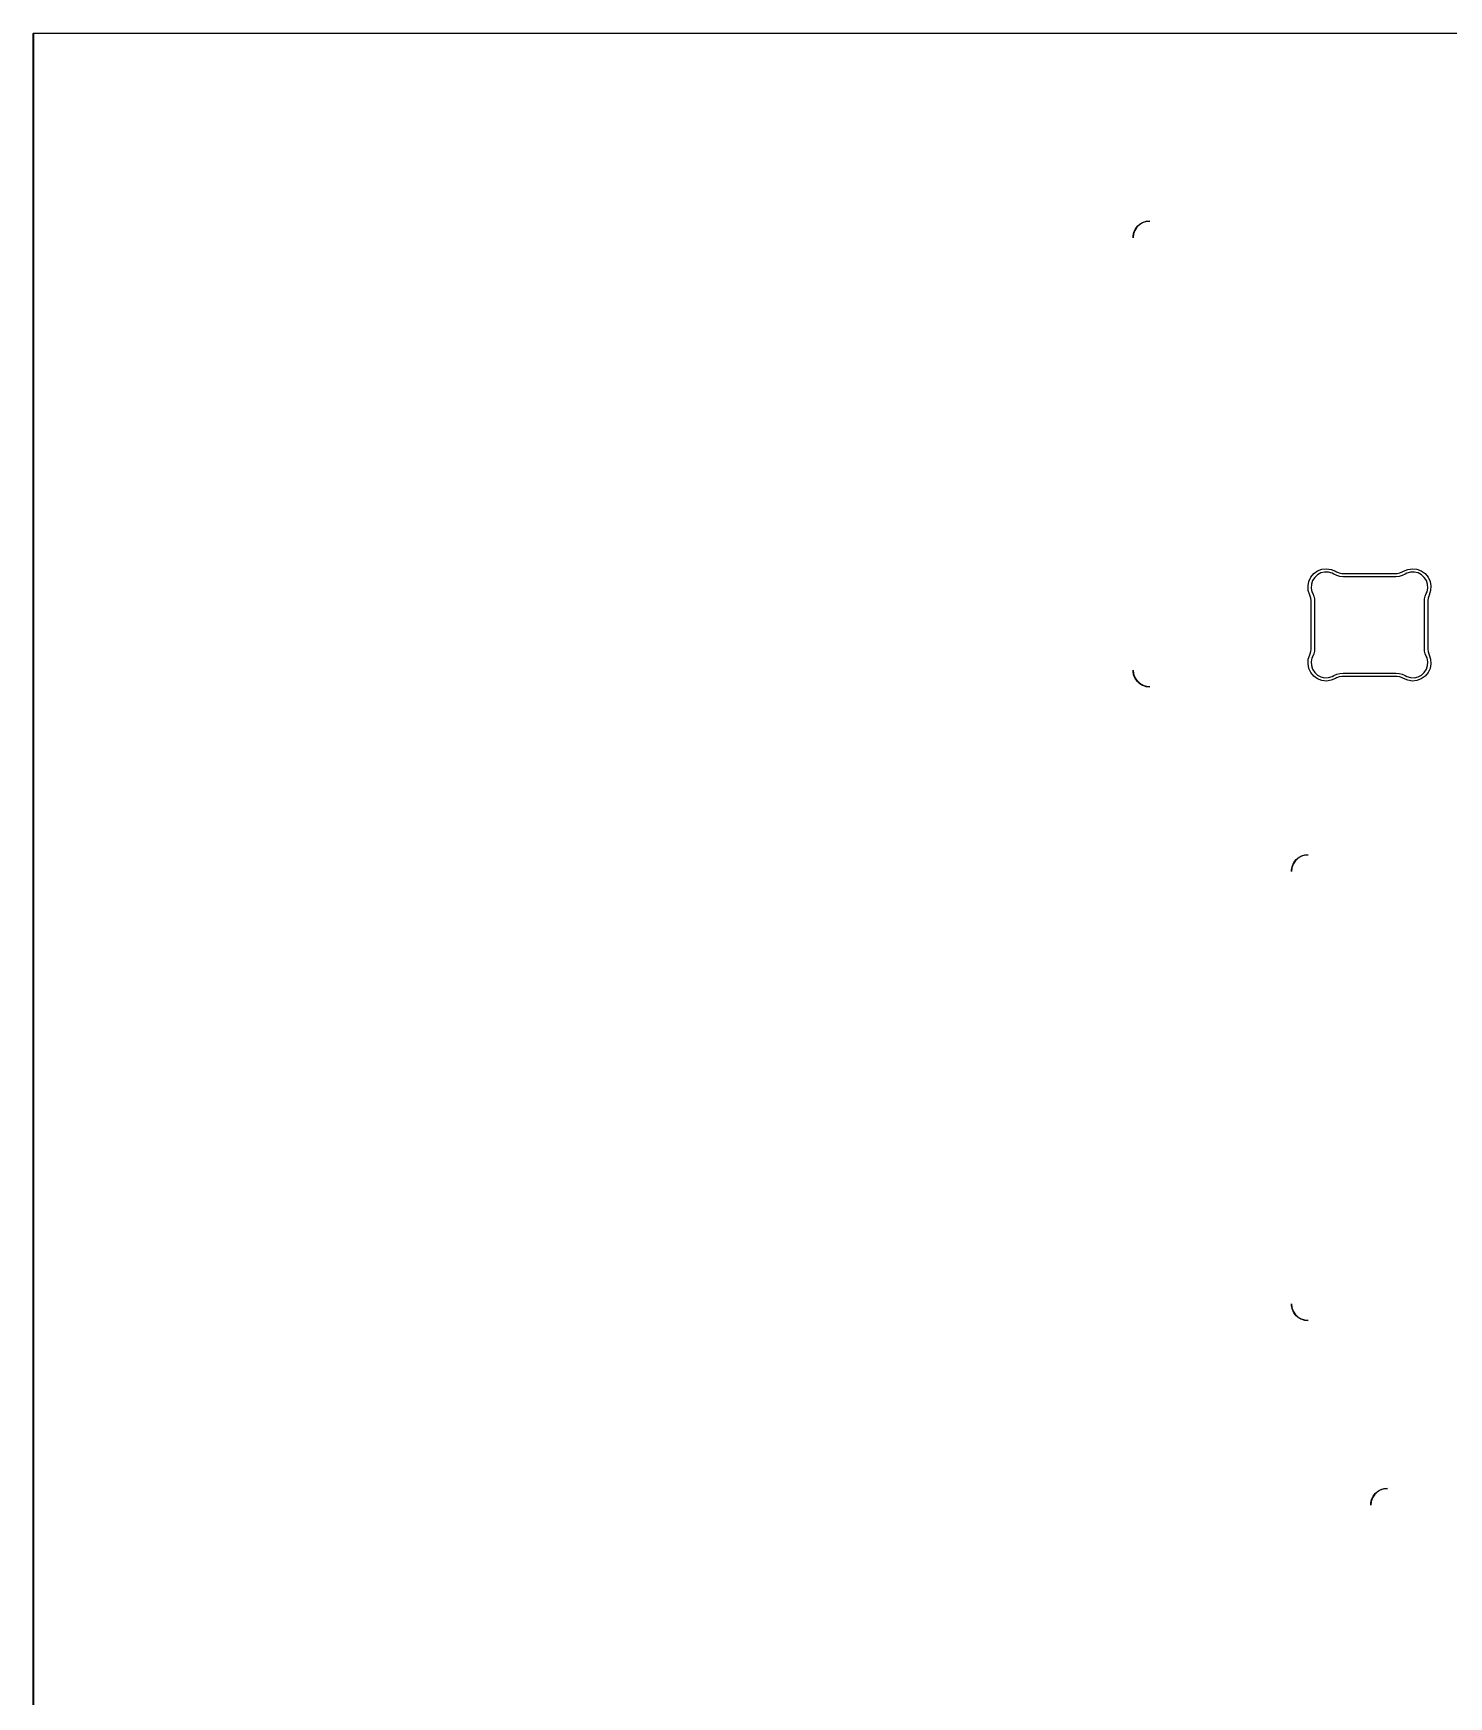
# Model space of a CAD drawing. Header units: millimetres. Extents: x -23 to 317, y -152 to -52.
# Drawn here: x -23.4 to 19.1, y -101.5 to -51.5 of the extents above; entities that cross this region are included whole.
import ezdxf

# ---------------------------------------------------------------- set-up
doc = ezdxf.new("R2010")
doc.units = ezdxf.units.MM
doc.layers.add('Edge.Cuts', color=40, linetype='CONTINUOUS', true_color=0xfabd2f)

msp = doc.modelspace()

# ---------------------------------------------------------------- linework, layer by layer
at = {"layer": 'Edge.Cuts', "linetype": 'CONTINUOUS'}
for p, q in [((-23.405, -51.54), (-23.404619, -51.538087)), ((-23.405, -151.54), (-23.405, -51.54)), ((-23.404619, -51.538087), (-23.401913, -51.535381)), ((-23.401913, -51.535381), (-23.4, -51.535)), ((-23.4, -51.535), (317.4, -51.535)), ((-23.395, -51.545), (-23.395, -151.535)), ((317.395, -51.545), (-23.395, -51.545)), ((9.699516, -57.463058), (9.662536, -57.56874)), ((9.675072, -57.513816), (9.723959, -57.412301)), ((9.759085, -57.368255), (9.699516, -57.463058)), ((9.723959, -57.412301), (9.79421, -57.32421)), ((9.838255, -57.289085), (9.759085, -57.368255)), ((9.79421, -57.32421), (9.882301, -57.253959)), ((9.933058, -57.229516), (9.838255, -57.289085)), ((9.882301, -57.253959), (9.983816, -57.205072)), ((10.03874, -57.192536), (9.933058, -57.229516)), ((9.983816, -57.205072), (10.093664, -57.18)), ((10.15, -57.18), (10.03874, -57.192536)), ((10.093664, -57.18), (10.15, -57.18)), ((9.65, -57.623664), (9.675072, -57.513816)), ((9.662536, -57.56874), (9.65, -57.68)), ((9.65, -57.68), (9.65, -57.623664)), ((14.934234, -68.01257), (14.994179, -67.886301)), ((14.994179, -67.886301), (15.084019, -67.77922)), ((15.047284, -67.988876), (15.011481, -68.098447)), ((15.109552, -67.89187), (15.047284, -67.988876)), ((15.084019, -67.77922), (15.19795, -67.698244)), ((15.194262, -67.813692), (15.109552, -67.89187)), ((15.295943, -67.759393), (15.194262, -67.813692)), ((15.19795, -67.698244), (15.328614, -67.648603)), ((15.408028, -67.732479), (15.295943, -67.759393)), ((15.328614, -67.648603), (15.467572, -67.633502)), ((15.523279, -67.734688), (15.408028, -67.732479)), ((15.467572, -67.633502), (15.605849, -67.653917)), ((15.63425, -67.765878), (15.523279, -67.734688)), ((15.605849, -67.653917), (15.734515, -67.70853)), ((15.684063, -67.79487), (15.63425, -67.765878)), ((15.771638, -67.836172), (15.684063, -67.79487)), ((15.734515, -67.70853), (15.768862, -67.72856)), ((15.768862, -67.72856), (15.843495, -67.756019)), ((15.865098, -67.861476), (15.771638, -67.836172)), ((15.843495, -67.756019), (15.921786, -67.769964)), ((15.961539, -67.869998), (15.865098, -67.861476)), ((15.921786, -67.769964), (15.961547, -67.769999)), ((15.961548, -67.87), (15.961539, -67.869998)), ((15.961547, -67.769999), (15.96155, -67.77)), ((17.550453, -67.87), (15.961548, -67.87)), ((15.96155, -67.77), (17.550453, -67.77)), ((17.550453, -67.77), (17.590214, -67.769965)), ((17.646902, -67.861477), (17.550453, -67.87)), ((17.590214, -67.769965), (17.668505, -67.75602)), ((17.740362, -67.836173), (17.646902, -67.861477)), ((17.668505, -67.75602), (17.743138, -67.728561)), ((17.827937, -67.794871), (17.740362, -67.836173)), ((17.743138, -67.728561), (17.777485, -67.708531)), ((17.777485, -67.708531), (17.906151, -67.653918)), ((17.87775, -67.765879), (17.827937, -67.794871)), ((17.988721, -67.734689), (17.87775, -67.765879)), ((17.906151, -67.653918), (18.044428, -67.633503)), ((18.103971, -67.73248), (17.988721, -67.734689)), ((18.044428, -67.633503), (18.183386, -67.648604)), ((18.216057, -67.759394), (18.103971, -67.73248)), ((18.183386, -67.648604), (18.31405, -67.698245)), ((18.317738, -67.813693), (18.216057, -67.759394)), ((18.31405, -67.698245), (18.427981, -67.779221)), ((18.402448, -67.89187), (18.317738, -67.813693)), ((18.464715, -67.988877), (18.402448, -67.89187)), ((18.427981, -67.779221), (18.51782, -67.886302)), ((18.500519, -68.098447), (18.464715, -67.988877)), ((18.51782, -67.886302), (18.577766, -68.012571)), ((14.908054, -68.149873), (14.934234, -68.01257)), ((14.917331, -68.289341), (14.908054, -68.149873)), ((14.961465, -68.421967), (14.917331, -68.289341)), ((14.976088, -68.452342), (14.961465, -68.421967)), ((14.995956, -68.516773), (14.976088, -68.452342)), ((15.011481, -68.098447), (15.004454, -68.213504)), ((15.004454, -68.213504), (15.026658, -68.326616)), ((15.026658, -68.326616), (15.051567, -68.378591)), ((15.051567, -68.378591), (15.081581, -68.455091)), ((15.081581, -68.455091), (15.099862, -68.535209)), ((18.412138, -68.535209), (18.430419, -68.455091)), ((18.430419, -68.455091), (18.460431, -68.378594)), ((18.460431, -68.378594), (18.460432, -68.378591)), ((18.460432, -68.378591), (18.485342, -68.326616)), ((18.485342, -68.326616), (18.507546, -68.213504)), ((18.507546, -68.213504), (18.500519, -68.098447)), ((18.535912, -68.452342), (18.516044, -68.516772)), ((18.550533, -68.421969), (18.535912, -68.452342)), ((18.550536, -68.421967), (18.550533, -68.421969)), ((18.594669, -68.289341), (18.550536, -68.421967)), ((18.577766, -68.012571), (18.603946, -68.149873)), ((18.603946, -68.149873), (18.594669, -68.289341)), ((15.006002, -68.583445), (14.995956, -68.516773)), ((15.006001, -68.617156), (15.006002, -68.583445)), ((15.006001, -68.617157), (15.006001, -68.617156)), ((15.006001, -70.022841), (15.006001, -68.617157)), ((15.099862, -68.535209), (15.106001, -68.617156)), ((15.106001, -68.617156), (15.106001, -68.617157)), ((15.106001, -68.617157), (15.106001, -70.022841)), ((18.405999, -68.617156), (18.412138, -68.535209)), ((18.405999, -68.617157), (18.405999, -68.617156)), ((18.405999, -70.022841), (18.405999, -68.617157)), ((18.516044, -68.516772), (18.505998, -68.583444)), ((18.505998, -68.583444), (18.505999, -68.617156)), ((18.505999, -68.617156), (18.505999, -68.617157)), ((18.505999, -68.617157), (18.505999, -70.022841)), ((14.908054, -70.490125), (14.917331, -70.350657)), ((14.934234, -70.627427), (14.908054, -70.490125)), ((14.917331, -70.350657), (14.961464, -70.218031)), ((14.961464, -70.218031), (14.961466, -70.218028)), ((14.961466, -70.218028), (14.976088, -70.187656)), ((14.976088, -70.187656), (14.995956, -70.123226)), ((14.995956, -70.123226), (15.006002, -70.056554)), ((15.026658, -70.313381), (15.004454, -70.426494)), ((15.004454, -70.426494), (15.011482, -70.541551)), ((15.006001, -70.022842), (15.006001, -70.022841)), ((15.006002, -70.056554), (15.006001, -70.022842)), ((15.051568, -70.261407), (15.026658, -70.313381)), ((15.081581, -70.184907), (15.051568, -70.261403)), ((15.051568, -70.261403), (15.051568, -70.261407)), ((15.099862, -70.104789), (15.081581, -70.184907)), ((15.106001, -70.022842), (15.099862, -70.104789)), ((15.106001, -70.022841), (15.106001, -70.022842)), ((18.412138, -70.104789), (18.405999, -70.022841)), ((18.430419, -70.184907), (18.412138, -70.104789)), ((18.460433, -70.261406), (18.430419, -70.184907)), ((18.485343, -70.313381), (18.460433, -70.261406)), ((18.507547, -70.426494), (18.485343, -70.313381)), ((18.50052, -70.541551), (18.507547, -70.426494)), ((18.505999, -70.022841), (18.505998, -70.056553)), ((18.505998, -70.056553), (18.516044, -70.123225)), ((18.516044, -70.123225), (18.535912, -70.187656)), ((18.535912, -70.187656), (18.550534, -70.218028)), ((18.550534, -70.218028), (18.550535, -70.21803)), ((18.550535, -70.21803), (18.59467, -70.350656)), ((18.603947, -70.490124), (18.577767, -70.627427)), ((18.59467, -70.350656), (18.603947, -70.490124)), ((9.65, -70.736336), (9.65, -70.68)), ((9.65, -70.68), (9.662536, -70.79126)), ((9.675072, -70.846184), (9.65, -70.736336)), ((9.662536, -70.79126), (9.699516, -70.896942)), ((9.723959, -70.947699), (9.675072, -70.846184)), ((9.699516, -70.896942), (9.759085, -70.991745)), ((9.79421, -71.03579), (9.723959, -70.947699)), ((9.759085, -70.991745), (9.838255, -71.070915)), ((14.99418, -70.753696), (14.934234, -70.627427)), ((15.08402, -70.860776), (14.99418, -70.753696)), ((15.011482, -70.541551), (15.047285, -70.651121)), ((15.047285, -70.651121), (15.109553, -70.748127)), ((15.19795, -70.941752), (15.08402, -70.860776)), ((15.109553, -70.748127), (15.194262, -70.826304)), ((15.194262, -70.826304), (15.295944, -70.880603)), ((15.328614, -70.991394), (15.19795, -70.941752)), ((15.295944, -70.880603), (15.408029, -70.907517)), ((15.467572, -71.006494), (15.328614, -70.991394)), ((15.408029, -70.907517), (15.523279, -70.905308)), ((15.605849, -70.986079), (15.467572, -71.006494)), ((15.523279, -70.905308), (15.63425, -70.874118)), ((15.734504, -70.93147), (15.605849, -70.986079)), ((15.63425, -70.874118), (15.684063, -70.845126)), ((15.684063, -70.845126), (15.684072, -70.845123)), ((15.684072, -70.845123), (15.771639, -70.803826)), ((15.734516, -70.931468), (15.734504, -70.93147)), ((15.768863, -70.911438), (15.734516, -70.931468)), ((15.843496, -70.883979), (15.768863, -70.911438)), ((15.771639, -70.803826), (15.865099, -70.778522)), ((15.921787, -70.870034), (15.843496, -70.883979)), ((15.865099, -70.778522), (15.961548, -70.769999)), ((15.961548, -70.869999), (15.921787, -70.870034)), ((15.961548, -70.769999), (17.550452, -70.769999)), ((17.550452, -70.869999), (15.961548, -70.869999)), ((17.550452, -70.769999), (17.646902, -70.778522)), ((17.590214, -70.870033), (17.550452, -70.869999)), ((17.668505, -70.883979), (17.590214, -70.870033)), ((17.646902, -70.778522), (17.740362, -70.803826)), ((17.743138, -70.911438), (17.668505, -70.883979)), ((17.740362, -70.803826), (17.827937, -70.845128)), ((17.777485, -70.931468), (17.743138, -70.911438)), ((17.906151, -70.986081), (17.777485, -70.931468)), ((17.827937, -70.845128), (17.87775, -70.87412)), ((17.87775, -70.87412), (17.988722, -70.90531)), ((18.044428, -71.006496), (17.906151, -70.986081)), ((17.988722, -70.90531), (18.103972, -70.90752)), ((18.183387, -70.991396), (18.044428, -71.006496)), ((18.103972, -70.90752), (18.216058, -70.880605)), ((18.314051, -70.941754), (18.183387, -70.991396)), ((18.216058, -70.880605), (18.317739, -70.826306)), ((18.427982, -70.860778), (18.314051, -70.941754)), ((18.317739, -70.826306), (18.402449, -70.748128)), ((18.402449, -70.748128), (18.464717, -70.651121)), ((18.517822, -70.753697), (18.427982, -70.860778)), ((18.464717, -70.651121), (18.50052, -70.541551)), ((18.577767, -70.627427), (18.517822, -70.753697)), ((9.882301, -71.106041), (9.79421, -71.03579)), ((9.838255, -71.070915), (9.933058, -71.130484)), ((9.983816, -71.154928), (9.882301, -71.106041)), ((9.933058, -71.130484), (10.03874, -71.167464)), ((10.093664, -71.18), (9.983816, -71.154928)), ((10.03874, -71.167464), (10.15, -71.18)), ((10.15, -71.18), (10.093664, -71.18)), ((14.437572, -76.563816), (14.486459, -76.462301)), ((14.521585, -76.418255), (14.462016, -76.513058)), ((14.486459, -76.462301), (14.55671, -76.37421)), ((14.600755, -76.339085), (14.521585, -76.418255)), ((14.55671, -76.37421), (14.644801, -76.303959)), ((14.695558, -76.279516), (14.600755, -76.339085)), ((14.644801, -76.303959), (14.746316, -76.255072)), ((14.80124, -76.242536), (14.695558, -76.279516)), ((14.746316, -76.255072), (14.856164, -76.23)), ((14.9125, -76.23), (14.80124, -76.242536)), ((14.856164, -76.23), (14.9125, -76.23)), ((14.4125, -76.673664), (14.437572, -76.563816)), ((14.425036, -76.61874), (14.4125, -76.73)), ((14.4125, -76.73), (14.4125, -76.673664)), ((14.462016, -76.513058), (14.425036, -76.61874)), ((14.4125, -89.786336), (14.4125, -89.73)), ((14.4125, -89.73), (14.425036, -89.84126)), ((14.437572, -89.896184), (14.4125, -89.786336)), ((14.425036, -89.84126), (14.462016, -89.946942)), ((14.486459, -89.997699), (14.437572, -89.896184)), ((14.462016, -89.946942), (14.521585, -90.041745)), ((14.55671, -90.08579), (14.486459, -89.997699)), ((14.521585, -90.041745), (14.600755, -90.120915)), ((14.644801, -90.156041), (14.55671, -90.08579)), ((14.600755, -90.120915), (14.695558, -90.180484)), ((14.746316, -90.204928), (14.644801, -90.156041)), ((14.695558, -90.180484), (14.80124, -90.217464)), ((14.856164, -90.23), (14.746316, -90.204928)), ((14.80124, -90.217464), (14.9125, -90.23)), ((14.9125, -90.23), (14.856164, -90.23)), ((16.902824, -95.468246), (16.843256, -95.563052)), ((16.867698, -95.512293), (16.937949, -95.424199)), ((16.981996, -95.389074), (16.902824, -95.468246)), ((16.937949, -95.424199), (17.026043, -95.353948)), ((17.076802, -95.329506), (16.981996, -95.389074)), ((17.026043, -95.353948), (17.127561, -95.305063)), ((17.182487, -95.29253), (17.076802, -95.329506)), ((17.127561, -95.305063), (17.237412, -95.279996)), ((17.29375, -95.28), (17.182487, -95.29253)), ((17.237412, -95.279996), (17.29375, -95.28)), ((16.793746, -95.723662), (16.818813, -95.613811)), ((16.79375, -95.78), (16.793746, -95.723662)), ((16.80628, -95.668737), (16.79375, -95.78)), ((16.843256, -95.563052), (16.80628, -95.668737)), ((16.818813, -95.613811), (16.867698, -95.512293))]:
    msp.add_line(p, q, dxfattribs=at)

doc.saveas('drawing.dxf')
